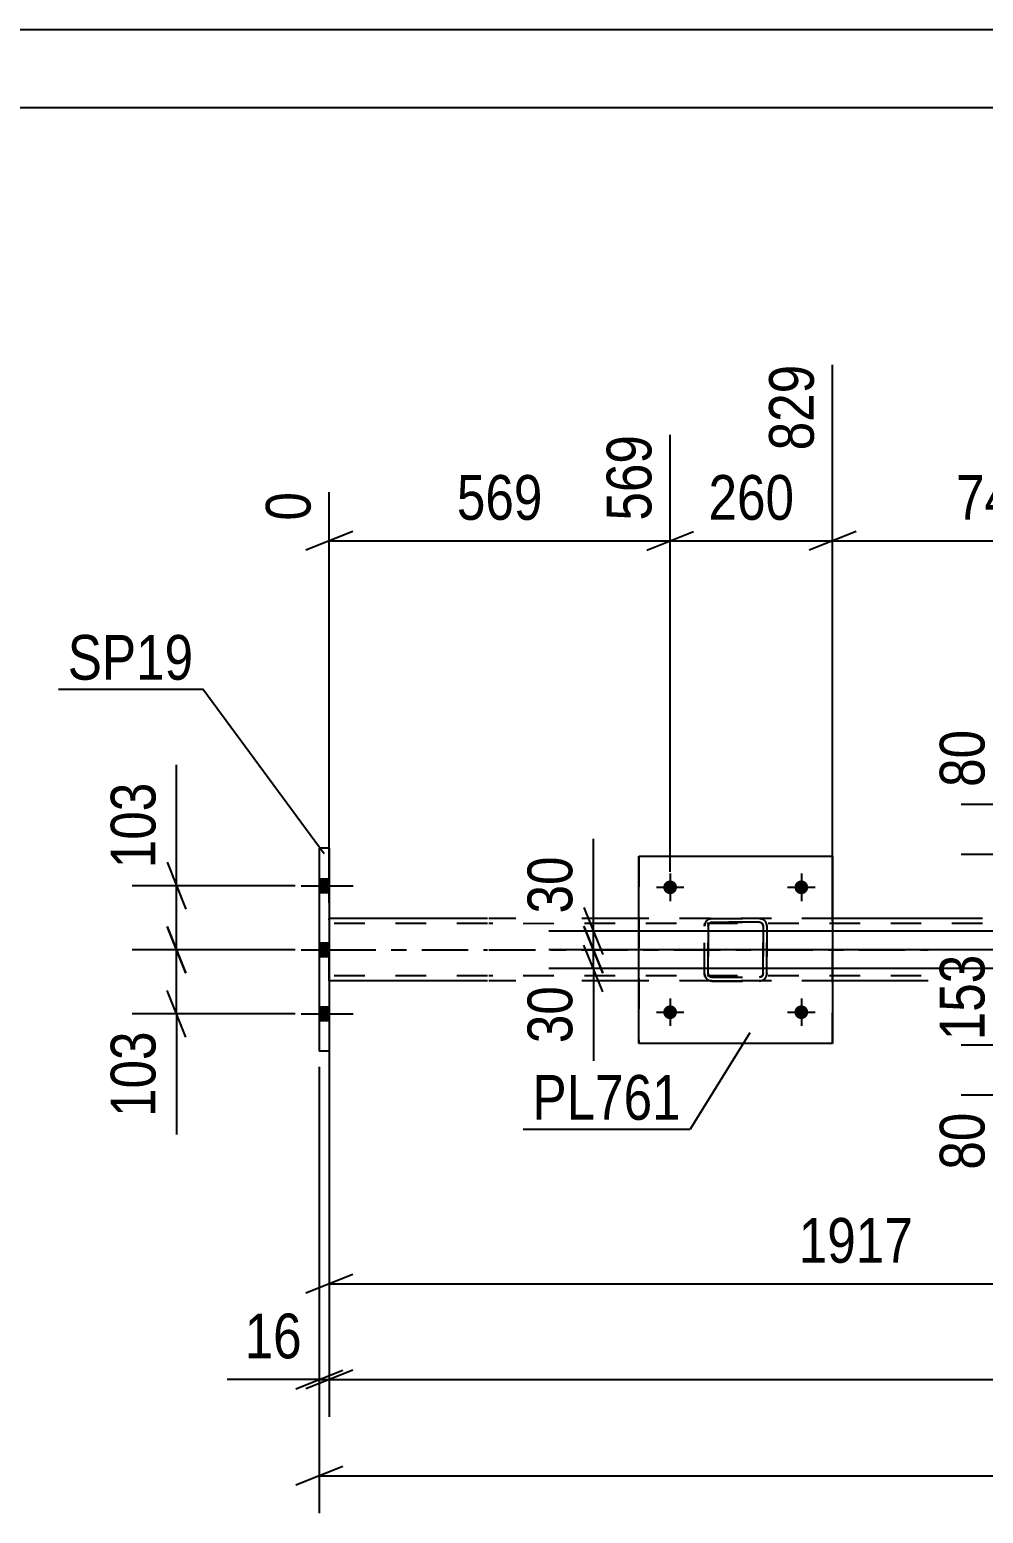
# Model space of a CAD drawing. Header units: millimetres. Extents: x -82 to 759, y -428 to 166.
# Drawn here: x -10.9 to 50.2, y 70.6 to 165.6 of the extents above; entities that cross this region are included whole.
import ezdxf

# ---------------------------------------------------------------- set-up
doc = ezdxf.new("R2010")
doc.units = ezdxf.units.MM
doc.linetypes.add('DXK_LINE_DOT2', pattern=[3.9198, 1.9599, -1.9599])
doc.linetypes.add('DXK_LINE_DOT3', pattern=[5.9187, 2.979, -0.9799, 0.9799, -0.9799])
doc.styles.add('Arial Narrow', font='ARIALN.TTF', dxfattribs={"height": 0.2})

# ---------------------------------------------------------------- blocks, each defined once
blk = doc.blocks.new('Unknown-814409776-1133')
at = {"color": 5, "linetype": 'Continuous'}
for p, q in [((759.422, 165.635), (-81.578, 165.635)), ((754.422, 160.635), (-76.578, 160.635))]:
    blk.add_line(p, q, dxfattribs=at)
blk = doc.blocks.new('Part-814409776-2647 - 2476')
at = {"color": 2, "linetype": 'Continuous'}
for p, q in [((8.3, 113.204), (7.66, 113.204)), ((7.66, 113.204), (7.66, 100.204)), ((8.3, 113.204), (8.3, 100.204)), ((8.3, 100.204), (7.66, 100.204))]:
    blk.add_line(p, q, dxfattribs=at)
blk = doc.blocks.new('Bolt-814409776-2685 - 2476')
at = {"linetype": 'Continuous'}
for points in [[(29.68, 102.704), (29.69, 102.796), (29.718, 102.883), (29.764, 102.963), (29.826, 103.031), (29.9, 103.085), (29.984, 103.123), (30.074, 103.142), (30.166, 103.142), (30.256, 103.123), (30.34, 103.085), (30.415, 103.031), (30.476, 102.963), (30.522, 102.883), (30.551, 102.796), (30.56, 102.704), (30.551, 102.613), (30.522, 102.525), (30.476, 102.445), (30.415, 102.377), (30.34, 102.323), (30.256, 102.286), (30.166, 102.266), (30.074, 102.266), (29.984, 102.286), (29.9, 102.323), (29.826, 102.377), (29.764, 102.445), (29.718, 102.525), (29.69, 102.613)], [(38.08, 102.704), (38.09, 102.796), (38.118, 102.883), (38.164, 102.963), (38.226, 103.031), (38.3, 103.085), (38.384, 103.123), (38.474, 103.142), (38.566, 103.142), (38.656, 103.123), (38.74, 103.085), (38.815, 103.031), (38.876, 102.963), (38.922, 102.883), (38.951, 102.796), (38.96, 102.704), (38.951, 102.613), (38.922, 102.525), (38.876, 102.445), (38.815, 102.377), (38.74, 102.323), (38.656, 102.286), (38.566, 102.266), (38.474, 102.266), (38.384, 102.286), (38.3, 102.323), (38.226, 102.377), (38.164, 102.445), (38.118, 102.525), (38.09, 102.613)]]:
    blk.add_hatch(color=1, dxfattribs=at).paths.add_polyline_path(points)
at = {"color": 1, "linetype": 'Continuous'}
for p, q in [((30.12, 103.584), (30.12, 101.824)), ((38.52, 103.584), (38.52, 101.824)), ((29.24, 102.704), (31, 102.704)), ((37.64, 102.704), (39.4, 102.704))]:
    blk.add_line(p, q, dxfattribs=at)
blk = doc.blocks.new('Part-814409776-2566 - 2476')
at = {"color": 2, "linetype": 'Continuous'}
for p, q in [((18.42, 108.704), (8.3, 108.704)), ((28.12, 108.704), (18.52, 108.704)), ((50.12, 108.704), (40.52, 108.704)), ((18.42, 104.704), (8.3, 104.704)), ((28.12, 104.704), (18.52, 104.704)), ((50.12, 104.704), (40.52, 104.704))]:
    blk.add_line(p, q, dxfattribs=at)
at = {"color": 7, "linetype": 'DXK_LINE_DOT2'}
for p, q in [((8.3, 104.704), (8.3, 108.704)), ((18.42, 108.384), (8.3, 108.384)), ((50.12, 108.384), (18.52, 108.384)), ((40.52, 108.704), (28.12, 108.704)), ((18.42, 105.024), (8.3, 105.024)), ((50.12, 105.024), (18.52, 105.024)), ((40.52, 104.704), (28.12, 104.704))]:
    blk.add_line(p, q, dxfattribs=at)
at = {"color": 7, "linetype": 'DXK_LINE_DOT3'}
for p, q in [((8.3, 106.704), (18.42, 106.704)), ((18.52, 106.704), (50.12, 106.704))]:
    blk.add_line(p, q, dxfattribs=at)
blk = doc.blocks.new('Bolt-814409776-2567 - 2476')
at = {"linetype": 'Continuous'}
for points in [[(8.3, 110.364), (8.3, 111.244), (7.66, 111.244), (7.66, 110.364)], [(8.3, 110.364), (8.3, 111.244), (7.66, 111.244), (7.66, 110.364)], [(8.3, 110.364), (8.3, 111.244), (7.66, 111.244), (7.66, 110.364)], [(8.3, 106.264), (8.3, 107.144), (7.66, 107.144), (7.66, 106.264)], [(8.3, 106.264), (8.3, 107.144), (7.66, 107.144), (7.66, 106.264)], [(8.3, 102.164), (8.3, 103.044), (7.66, 103.044), (7.66, 102.164)], [(8.3, 102.164), (8.3, 103.044), (7.66, 103.044), (7.66, 102.164)], [(8.3, 102.164), (8.3, 103.044), (7.66, 103.044), (7.66, 102.164)]]:
    blk.add_hatch(color=1, dxfattribs=at).paths.add_polyline_path(points)
at = {"color": 1, "linetype": 'Continuous'}
for p, q in [((7.66, 111.244), (8.3, 111.244)), ((7.66, 111.244), (8.3, 111.244)), ((7.66, 111.244), (8.3, 111.244)), ((6.5, 110.804), (9.82, 110.804)), ((6.5, 110.804), (9.82, 110.804)), ((6.5, 110.804), (9.82, 110.804)), ((7.66, 110.364), (8.3, 110.364)), ((7.66, 110.364), (8.3, 110.364)), ((7.66, 110.364), (8.3, 110.364)), ((6.5, 106.704), (9.82, 106.704)), ((6.5, 106.704), (9.82, 106.704)), ((7.66, 107.144), (8.3, 107.144)), ((7.66, 107.144), (8.3, 107.144)), ((7.66, 106.264), (8.3, 106.264)), ((7.66, 106.264), (8.3, 106.264)), ((7.66, 103.044), (8.3, 103.044)), ((7.66, 103.044), (8.3, 103.044)), ((7.66, 103.044), (8.3, 103.044)), ((6.5, 102.604), (9.82, 102.604)), ((6.5, 102.604), (9.82, 102.604)), ((6.5, 102.604), (9.82, 102.604)), ((7.66, 102.164), (8.3, 102.164)), ((7.66, 102.164), (8.3, 102.164)), ((7.66, 102.164), (8.3, 102.164))]:
    blk.add_line(p, q, dxfattribs=at)
blk = doc.blocks.new('Part-814409776-2684 - 2476')
at = {"color": 2, "linetype": 'Continuous'}
for p, q in [((28.12, 100.703), (28.12, 112.703)), ((28.12, 112.703), (28.12, 112.703)), ((28.12, 112.703), (40.52, 112.703)), ((40.52, 112.703), (40.52, 100.703)), ((28.12, 100.703), (28.12, 100.703)), ((40.52, 100.703), (28.12, 100.703))]:
    blk.add_line(p, q, dxfattribs=at)
at = {"color": 7, "linetype": 'DXK_LINE_DOT2'}
for p, q in [((28.12, 112.703), (28.12, 100.703)), ((28.12, 112.703), (28.12, 112.703)), ((40.52, 100.703), (40.52, 112.703)), ((28.12, 100.703), (28.12, 100.703))]:
    blk.add_line(p, q, dxfattribs=at)
blk = doc.blocks.new('Bolt-814409776-2686 - 2476')
at = {"linetype": 'Continuous'}
for points in [[(29.68, 110.704), (29.69, 110.796), (29.718, 110.883), (29.764, 110.963), (29.826, 111.031), (29.9, 111.085), (29.984, 111.123), (30.074, 111.142), (30.166, 111.142), (30.256, 111.123), (30.34, 111.085), (30.415, 111.031), (30.476, 110.963), (30.522, 110.883), (30.551, 110.796), (30.56, 110.704), (30.551, 110.613), (30.522, 110.525), (30.476, 110.445), (30.415, 110.377), (30.34, 110.323), (30.256, 110.286), (30.166, 110.266), (30.074, 110.266), (29.984, 110.286), (29.9, 110.323), (29.826, 110.377), (29.764, 110.445), (29.718, 110.525), (29.69, 110.613)], [(38.08, 110.704), (38.09, 110.796), (38.118, 110.883), (38.164, 110.963), (38.226, 111.031), (38.3, 111.085), (38.384, 111.123), (38.474, 111.142), (38.566, 111.142), (38.656, 111.123), (38.74, 111.085), (38.815, 111.031), (38.876, 110.963), (38.922, 110.883), (38.951, 110.796), (38.96, 110.704), (38.951, 110.613), (38.922, 110.525), (38.876, 110.445), (38.815, 110.377), (38.74, 110.323), (38.656, 110.286), (38.566, 110.266), (38.474, 110.266), (38.384, 110.286), (38.3, 110.323), (38.226, 110.377), (38.164, 110.445), (38.118, 110.525), (38.09, 110.613)]]:
    blk.add_hatch(color=1, dxfattribs=at).paths.add_polyline_path(points)
at = {"color": 1, "linetype": 'Continuous'}
for p, q in [((30.12, 111.584), (30.12, 109.824)), ((38.52, 111.584), (38.52, 109.824)), ((29.24, 110.704), (31, 110.704)), ((37.64, 110.704), (39.4, 110.704))]:
    blk.add_line(p, q, dxfattribs=at)
blk = doc.blocks.new('Part-814409776-2731 - 2476')
at = {"color": 7, "linetype": 'DXK_LINE_DOT2'}
for p, q in [((32.315, 108.224), (32.352, 108.408)), ((32.357, 108.407), (32.32, 108.223)), ((32.626, 108.394), (32.574, 108.316)), ((32.578, 108.315), (32.63, 108.393)), ((32.612, 108.668), (32.795, 108.704)), ((32.8, 108.703), (32.616, 108.667)), ((32.704, 108.446), (32.626, 108.394)), ((32.63, 108.393), (32.708, 108.445)), ((32.795, 108.464), (32.704, 108.446)), ((32.708, 108.445), (32.8, 108.463)), ((32.8, 108.703), (32.795, 108.704)), ((32.795, 108.704), (35.835, 108.704)), ((32.795, 108.464), (32.8, 108.463)), ((35.835, 108.464), (32.795, 108.464)), ((32.8, 108.703), (35.84, 108.703)), ((32.8, 108.463), (35.84, 108.463)), ((35.835, 108.704), (35.84, 108.703)), ((35.835, 108.704), (36.019, 108.668)), ((35.84, 108.463), (35.835, 108.464)), ((35.927, 108.446), (35.835, 108.464)), ((36.024, 108.667), (35.84, 108.703)), ((35.84, 108.463), (35.932, 108.445)), ((35.927, 108.446), (35.932, 108.445)), ((36.005, 108.394), (35.927, 108.446)), ((35.932, 108.445), (36.01, 108.393)), ((36.057, 108.316), (36.005, 108.394)), ((36.01, 108.393), (36.062, 108.315)), ((36.279, 108.408), (36.315, 108.224)), ((36.32, 108.223), (36.283, 108.407)), ((32.315, 108.224), (32.32, 108.223)), ((32.315, 105.184), (32.315, 108.224)), ((32.32, 105.183), (32.32, 108.223)), ((32.574, 108.316), (32.555, 108.224)), ((32.56, 108.223), (32.555, 108.224)), ((32.555, 108.224), (32.555, 105.184)), ((32.56, 108.223), (32.578, 108.315)), ((32.56, 105.183), (32.56, 108.223)), ((36.075, 108.224), (36.057, 108.316)), ((36.062, 108.315), (36.08, 108.223)), ((36.08, 108.223), (36.075, 108.224)), ((36.075, 108.224), (36.075, 105.184)), ((36.08, 105.183), (36.08, 108.223)), ((36.32, 108.223), (36.315, 108.224)), ((36.315, 108.224), (36.315, 105.184)), ((36.32, 105.183), (36.32, 108.223)), ((32.32, 105.183), (32.315, 105.184)), ((32.352, 105.001), (32.315, 105.184)), ((32.32, 105.183), (32.357, 105)), ((32.555, 105.184), (32.56, 105.183)), ((32.555, 105.184), (32.574, 105.092)), ((32.578, 105.092), (32.56, 105.183)), ((32.574, 105.092), (32.626, 105.015)), ((32.63, 105.014), (32.578, 105.092)), ((32.612, 104.741), (32.616, 104.74)), ((32.795, 104.704), (32.612, 104.741)), ((32.616, 104.74), (32.8, 104.703)), ((32.626, 105.015), (32.704, 104.963)), ((32.708, 104.962), (32.63, 105.014)), ((32.704, 104.963), (32.795, 104.944)), ((32.8, 104.943), (32.708, 104.962)), ((32.8, 104.943), (32.795, 104.944)), ((32.795, 104.944), (35.835, 104.944)), ((32.8, 104.703), (32.795, 104.704)), ((32.795, 104.704), (35.835, 104.704)), ((32.8, 104.943), (35.84, 104.943)), ((32.8, 104.703), (35.84, 104.703)), ((35.835, 104.944), (35.927, 104.963)), ((35.835, 104.944), (35.84, 104.943)), ((36.019, 104.741), (35.835, 104.704)), ((35.835, 104.704), (35.84, 104.703)), ((35.932, 104.962), (35.84, 104.943)), ((35.84, 104.703), (36.024, 104.74)), ((35.927, 104.963), (36.005, 105.015)), ((36.01, 105.014), (35.932, 104.962)), ((36.005, 105.015), (36.057, 105.092)), ((36.062, 105.092), (36.01, 105.014)), ((36.057, 105.092), (36.075, 105.184)), ((36.08, 105.183), (36.062, 105.092)), ((36.075, 105.184), (36.08, 105.183)), ((36.315, 105.184), (36.279, 105.001)), ((36.283, 105), (36.32, 105.183)), ((36.315, 105.184), (36.32, 105.183))]:
    blk.add_line(p, q, dxfattribs=at)
at = {"color": 7, "linetype": 'DXK_LINE_DOT3'}
blk.add_line((34.323, 106.703), (34.312, 106.705), dxfattribs=at)
at = {"color": 7, "linetype": 'DXK_LINE_DOT2'}
for centre, start, end in [((32.795, 108.224), 112.5, 157.5), ((32.8, 108.223), 112.5, 157.5), ((35.835, 108.224), 22.49999, 67.49999), ((35.84, 108.223), 22.49999, 67.49999), ((32.795, 105.184), 202.49999, 247.49999), ((32.8, 105.183), 202.49999, 247.49999), ((35.835, 105.184), 292.5, 337.5), ((35.84, 105.183), 292.5, 337.5)]:
    blk.add_arc(centre, 0.48, start, end, dxfattribs=at)
blk = doc.blocks.new('StraightDimension-814409776-2866 - 2476')
at = {"color": 7, "linetype": 'Continuous'}
for p, q in [((8.3, 103.704), (8.3, 82.911)), ((75.724, 99.597), (75.724, 82.911)), ((9.8, 85.911), (6.8, 84.711)), ((74.224, 84.711), (77.224, 85.911)), ((8.3, 85.311), (75.724, 85.311))]:
    blk.add_line(p, q, dxfattribs=at)
at = {"color": 0}
blk.add_wipeout([(46.268, 86.061), (46.268, 90.261), (37.756, 90.261), (37.756, 86.061)], dxfattribs=at)
at = {"color": 3, "style": 'Arial Narrow'}
blk.add_text('1917', height=2.8633, dxfattribs=at).set_placement((38.356, 86.661))
blk = doc.blocks.new('StraightDimension-814409776-2842 - 2476')
at = {"color": 7, "linetype": 'Continuous'}
for p, q in [((50.997, 108.204), (52.197, 105.204)), ((75.473, 106.704), (48.747, 106.704)), ((51.597, 100.597), (51.597, 106.704)), ((52.197, 99.097), (50.997, 102.097)), ((74.724, 100.597), (48.747, 100.597))]:
    blk.add_line(p, q, dxfattribs=at)
at = {"color": 0}
blk.add_wipeout([(50.847, 106.993), (46.647, 106.993), (46.647, 100.309), (50.847, 100.309)], dxfattribs=at)
at = {"color": 3, "style": 'Arial Narrow'}
blk.add_text('153', height=2.8633, rotation=90.00021, dxfattribs=at).set_placement((50.247, 100.909))
blk = doc.blocks.new('StraightDimension-814409776-2818 - 2476')
at = {"color": 7, "linetype": 'Continuous'}
for p, q in [((51.597, 116.01), (51.597, 121.917)), ((51.597, 116.01), (51.597, 121.917)), ((50.997, 117.51), (52.197, 114.51)), ((78.974, 116.01), (48.747, 116.01)), ((51.597, 112.811), (51.597, 116.01)), ((52.197, 111.311), (50.997, 114.311)), ((74.884, 112.811), (48.747, 112.811))]:
    blk.add_line(p, q, dxfattribs=at)
at = {"color": 0}
blk.add_wipeout([(50.847, 121.392), (46.647, 121.392), (46.647, 116.535), (50.847, 116.535)], dxfattribs=at)
at = {"color": 3, "style": 'Arial Narrow'}
blk.add_text('80', height=2.8633, rotation=90.00021, dxfattribs=at).set_placement((50.247, 117.135))
blk = doc.blocks.new('StraightDimension-814409776-2829 - 2476')
at = {"color": 7, "linetype": 'Continuous'}
for p, q in [((50.997, 114.311), (52.197, 111.311)), ((74.884, 112.811), (49.197, 112.811)), ((51.597, 106.704), (51.597, 112.811)), ((52.197, 105.204), (50.997, 108.204)), ((75.473, 106.704), (49.197, 106.704))]:
    blk.add_line(p, q, dxfattribs=at)
at = {"color": 0}
blk.add_wipeout([(56.547, 113.1), (52.347, 113.1), (52.347, 106.416), (56.547, 106.416)], dxfattribs=at)
at = {"color": 3, "style": 'Arial Narrow'}
blk.add_text('153', height=2.8633, rotation=90.00021, dxfattribs=at).set_placement((55.947, 107.016))
blk = doc.blocks.new('StraightDimension-814409776-2855 - 2476')
at = {"color": 7, "linetype": 'Continuous'}
for p, q in [((50.997, 102.097), (52.197, 99.097)), ((74.724, 100.597), (48.747, 100.597)), ((51.597, 97.401), (51.597, 100.597)), ((52.197, 95.901), (50.997, 98.901)), ((78.815, 97.401), (48.747, 97.401)), ((51.597, 97.401), (51.597, 91.495)), ((51.597, 97.401), (51.597, 91.495))]:
    blk.add_line(p, q, dxfattribs=at)
at = {"color": 0}
blk.add_wipeout([(50.847, 96.876), (46.647, 96.876), (46.647, 92.02), (50.847, 92.02)], dxfattribs=at)
at = {"color": 3, "style": 'Arial Narrow'}
blk.add_text('80', height=2.8633, rotation=90.00021, dxfattribs=at).set_placement((50.247, 92.62))
blk = doc.blocks.new('StraightDimension-814409776-2968 - 2476')
at = {"color": 7, "linetype": 'Continuous'}
for p, q in [((-2.078, 108.204), (-0.878, 105.204)), ((6.108, 106.704), (-4.328, 106.704)), ((-1.478, 102.604), (-1.478, 106.704)), ((-0.878, 101.104), (-2.078, 104.104)), ((6.108, 102.604), (-4.328, 102.604)), ((-1.478, 102.604), (-1.478, 94.87)), ((-1.478, 102.604), (-1.478, 94.87))]:
    blk.add_line(p, q, dxfattribs=at)
at = {"color": 0}
blk.add_wipeout([(-2.228, 102.079), (-6.428, 102.079), (-6.428, 95.395), (-2.228, 95.395)], dxfattribs=at)
at = {"color": 3, "style": 'Arial Narrow'}
blk.add_text('103', height=2.8633, rotation=90.00021, dxfattribs=at).set_placement((-2.828, 95.995))
blk = doc.blocks.new('StraightDimension-814409776-2978 - 2476')
at = {"color": 7, "linetype": 'Continuous'}
for p, q in [((-1.478, 110.804), (-1.478, 118.539)), ((-1.478, 110.804), (-1.478, 118.539)), ((-2.078, 112.304), (-0.878, 109.304)), ((6.108, 110.804), (-4.328, 110.804)), ((-1.478, 106.704), (-1.478, 110.804)), ((-0.878, 105.204), (-2.078, 108.204)), ((6.108, 106.704), (-4.328, 106.704))]:
    blk.add_line(p, q, dxfattribs=at)
at = {"color": 0}
blk.add_wipeout([(-2.228, 118.014), (-6.428, 118.014), (-6.428, 111.329), (-2.228, 111.329)], dxfattribs=at)
at = {"color": 3, "style": 'Arial Narrow'}
blk.add_text('103', height=2.8633, rotation=90.00021, dxfattribs=at).set_placement((-2.828, 111.929))
blk = doc.blocks.new('StraightDimension-814409776-3047 - 2476')
at = {"color": 7, "linetype": 'Continuous'}
for p, q in [((25.206, 107.905), (25.206, 113.811)), ((25.206, 107.905), (25.206, 113.811)), ((24.606, 109.405), (25.806, 106.405)), ((81.206, 107.905), (22.356, 107.905)), ((25.806, 105.205), (24.606, 108.205)), ((25.206, 106.705), (25.206, 107.905)), ((82.603, 106.705), (22.356, 106.705))]:
    blk.add_line(p, q, dxfattribs=at)
at = {"color": 0}
blk.add_wipeout([(24.456, 113.286), (20.256, 113.286), (20.256, 108.43), (24.456, 108.43)], dxfattribs=at)
at = {"color": 3, "style": 'Arial Narrow'}
blk.add_text('30', height=2.8633, rotation=90.00021, dxfattribs=at).set_placement((23.856, 109.03))
blk = doc.blocks.new('StraightDimension-814409776-3057 - 2476')
at = {"color": 7, "linetype": 'Continuous'}
for p, q in [((24.606, 108.205), (25.806, 105.205)), ((82.603, 106.705), (22.356, 106.705)), ((25.806, 104.005), (24.606, 107.005)), ((25.206, 105.505), (25.206, 106.705)), ((81.206, 105.505), (22.356, 105.505)), ((25.206, 105.505), (25.206, 99.598)), ((25.206, 105.505), (25.206, 99.598))]:
    blk.add_line(p, q, dxfattribs=at)
at = {"color": 0}
blk.add_wipeout([(24.456, 104.98), (20.256, 104.98), (20.256, 100.123), (24.456, 100.123)], dxfattribs=at)
at = {"color": 3, "style": 'Arial Narrow'}
blk.add_text('30', height=2.8633, rotation=90.00021, dxfattribs=at).set_placement((23.856, 100.723))
blk = doc.blocks.new('StraightDimension-814409776-24777 - 2476')
at = {"color": 7, "linetype": 'Continuous'}
for p, q in [((8.3, 99.204), (8.3, 76.788)), ((9.8, 79.788), (6.8, 78.588)), ((8.3, 79.188), (647.894, 79.188))]:
    blk.add_line(p, q, dxfattribs=at)
blk = doc.blocks.new('StraightDimension-814409776-24778 - 2476')
at = {"color": 7, "linetype": 'Continuous'}
for p, q in [((7.66, 99.204), (7.66, 76.788)), ((8.3, 99.204), (8.3, 76.788)), ((7.66, 79.188), (1.754, 79.188)), ((7.66, 79.188), (1.754, 79.188)), ((6.16, 78.588), (9.16, 79.788)), ((9.8, 79.788), (6.8, 78.588)), ((7.66, 79.188), (8.3, 79.188))]:
    blk.add_line(p, q, dxfattribs=at)
at = {"color": 0}
blk.add_wipeout([(7.135, 79.938), (7.135, 84.138), (2.279, 84.138), (2.279, 79.938)], dxfattribs=at)
at = {"color": 3, "style": 'Arial Narrow'}
blk.add_text('16', height=2.8633, dxfattribs=at).set_placement((2.879, 80.538))
blk = doc.blocks.new('StraightDimension-814409776-30433 - 2476')
at = {"color": 7, "linetype": 'Continuous'}
for p, q in [((40.52, 109.704), (40.52, 144.178)), ((61.82, 111.704), (61.82, 141.506)), ((42.02, 133.494), (39.02, 132.294)), ((60.32, 132.294), (63.32, 133.494)), ((40.52, 132.894), (61.82, 132.894))]:
    blk.add_line(p, q, dxfattribs=at)
at = {"color": 0}
blk.add_wipeout([(54.512, 133.644), (54.512, 137.844), (47.828, 137.844), (47.828, 133.644)], dxfattribs=at)
at = {"color": 3, "style": 'Arial Narrow'}
blk.add_text('740', height=2.8633, dxfattribs=at).set_placement((48.428, 134.244))
at = {"color": 0, "linetype": 'Continuous'}
blk.add_wipeout([(61.22, 142.106), (57.02, 142.106), (57.02, 133.594), (61.22, 133.594)], dxfattribs=at)
at = {"color": 3, "linetype": 'Continuous', "style": 'Arial Narrow'}
blk.add_text('1569', height=2.8633, rotation=90.00021, dxfattribs=at).set_placement((60.62, 134.194))
blk = doc.blocks.new('StraightDimension-814409776-30434 - 2476')
at = {"color": 7, "linetype": 'Continuous'}
for p, q in [((40.52, 109.704), (40.52, 144.178)), ((30.12, 111.704), (30.12, 139.678)), ((28.62, 132.294), (31.62, 133.494)), ((42.02, 133.494), (39.02, 132.294)), ((30.12, 132.894), (40.52, 132.894))]:
    blk.add_line(p, q, dxfattribs=at)
at = {"color": 0}
blk.add_wipeout([(38.662, 133.644), (38.662, 137.844), (31.978, 137.844), (31.978, 133.644)], dxfattribs=at)
at = {"color": 3, "style": 'Arial Narrow'}
blk.add_text('260', height=2.8633, dxfattribs=at).set_placement((32.578, 134.244))
at = {"color": 0, "linetype": 'Continuous'}
blk.add_wipeout([(39.92, 144.778), (35.72, 144.778), (35.72, 138.094), (39.92, 138.094)], dxfattribs=at)
at = {"color": 3, "linetype": 'Continuous', "style": 'Arial Narrow'}
blk.add_text('829', height=2.8633, rotation=90.00021, dxfattribs=at).set_placement((39.32, 138.694))
blk = doc.blocks.new('StraightDimension-814409776-30435 - 2476')
at = {"color": 7, "linetype": 'Continuous'}
for p, q in [((30.12, 111.704), (30.12, 139.678)), ((8.3, 109.704), (8.3, 136.022)), ((9.8, 133.494), (6.8, 132.294)), ((28.62, 132.294), (31.62, 133.494)), ((8.3, 132.894), (30.12, 132.894))]:
    blk.add_line(p, q, dxfattribs=at)
at = {"color": 0}
blk.add_wipeout([(22.552, 133.644), (22.552, 137.844), (15.868, 137.844), (15.868, 133.644)], dxfattribs=at)
at = {"color": 3, "style": 'Arial Narrow'}
blk.add_text('569', height=2.8633, dxfattribs=at).set_placement((16.468, 134.244))
at = {"color": 0, "linetype": 'Continuous'}
for points in [[(29.52, 140.278), (25.32, 140.278), (25.32, 133.594), (29.52, 133.594)], [(7.7, 136.622), (3.5, 136.622), (3.5, 133.594), (7.7, 133.594)]]:
    blk.add_wipeout(points, dxfattribs=at)
at = {"color": 3, "linetype": 'Continuous', "style": 'Arial Narrow'}
for s, height, p in [('569', 2.8633, (28.92, 134.194)), ('0', 2.863, (7.1, 134.194))]:
    blk.add_text(s, height=height, rotation=90.00021, dxfattribs=at).set_placement(p)
blk = doc.blocks.new('StraightDimension-814409776-30817 - 2476')
at = {"color": 7, "linetype": 'Continuous'}
for p, q in [((7.66, 99.204), (7.66, 70.608)), ((9.16, 73.608), (6.16, 72.408)), ((7.66, 73.008), (648.534, 73.008))]:
    blk.add_line(p, q, dxfattribs=at)
blk = doc.blocks.new('Mark-814409776-2643 - 2476')
at = {"color": 30, "linetype": 'Continuous'}
for p in [(-9.044, 123.402), (7.98, 112.844)]:
    blk.add_line(p, (0.195, 123.402), dxfattribs=at)
at = {"color": 0}
blk.add_wipeout([(-0.405, 124.002), (-0.405, 127.002), (-8.444, 127.002), (-8.444, 124.002)], dxfattribs=at)
blk.add_wipeout([(-0.405, 124.002), (-0.405, 127.002), (-8.444, 127.002), (-8.444, 124.002)], dxfattribs=at)
at = {"color": 3, "style": 'Arial Narrow'}
blk.add_text('SP19', height=2.8633, dxfattribs=at).set_placement((-8.444, 124.002))
blk = doc.blocks.new('Mark-814409776-2680 - 2476')
at = {"color": 30, "linetype": 'Continuous'}
for p in [(35.215, 101.394), (20.708, 95.217)]:
    blk.add_line(p, (31.412, 95.217), dxfattribs=at)
at = {"color": 0}
blk.add_wipeout([(30.812, 95.817), (30.812, 98.817), (21.308, 98.817), (21.308, 95.817)], dxfattribs=at)
blk.add_wipeout([(30.812, 95.817), (30.812, 98.817), (21.308, 98.817), (21.308, 95.817)], dxfattribs=at)
at = {"color": 3, "style": 'Arial Narrow'}
blk.add_text('PL761', height=2.8633, dxfattribs=at).set_placement((21.308, 95.817))

msp = doc.modelspace()

# ---------------------------------------------------------------- block references
for name in ['Unknown-814409776-1133', 'Part-814409776-2647 - 2476', 'Part-814409776-2684 - 2476', 'Bolt-814409776-2567 - 2476', 'Bolt-814409776-2686 - 2476', 'Part-814409776-2566 - 2476', 'Part-814409776-2731 - 2476', 'Bolt-814409776-2685 - 2476']:
    msp.add_blockref(name, (0, 0))

# ---------------------------------------------------------------- next in the draw order: block references
for name in ['StraightDimension-814409776-2818 - 2476', 'StraightDimension-814409776-2968 - 2476', 'StraightDimension-814409776-2866 - 2476']:
    msp.add_blockref(name, (0, 0))

# ---------------------------------------------------------------- next in the draw order: block references
for name in ['StraightDimension-814409776-2978 - 2476', 'StraightDimension-814409776-2842 - 2476']:
    msp.add_blockref(name, (0, 0))

# ---------------------------------------------------------------- next in the draw order: block references
for name in ['StraightDimension-814409776-2829 - 2476', 'StraightDimension-814409776-2855 - 2476']:
    msp.add_blockref(name, (0, 0))

# ---------------------------------------------------------------- next in the draw order: block references
msp.add_blockref('StraightDimension-814409776-3047 - 2476', (0, 0))

# ---------------------------------------------------------------- next in the draw order: block references
for name in ['StraightDimension-814409776-30433 - 2476', 'StraightDimension-814409776-3057 - 2476']:
    msp.add_blockref(name, (0, 0))

# ---------------------------------------------------------------- next in the draw order: block references
for name in ['StraightDimension-814409776-30434 - 2476', 'StraightDimension-814409776-24777 - 2476']:
    msp.add_blockref(name, (0, 0))

# ---------------------------------------------------------------- next in the draw order: block references
for name in ['StraightDimension-814409776-30435 - 2476', 'StraightDimension-814409776-24778 - 2476']:
    msp.add_blockref(name, (0, 0))

# ---------------------------------------------------------------- next in the draw order: block references
for name in ['Mark-814409776-2643 - 2476', 'StraightDimension-814409776-30817 - 2476']:
    msp.add_blockref(name, (0, 0))

# ---------------------------------------------------------------- next in the draw order: block references
msp.add_blockref('Mark-814409776-2680 - 2476', (0, 0))

doc.saveas('drawing.dxf')
